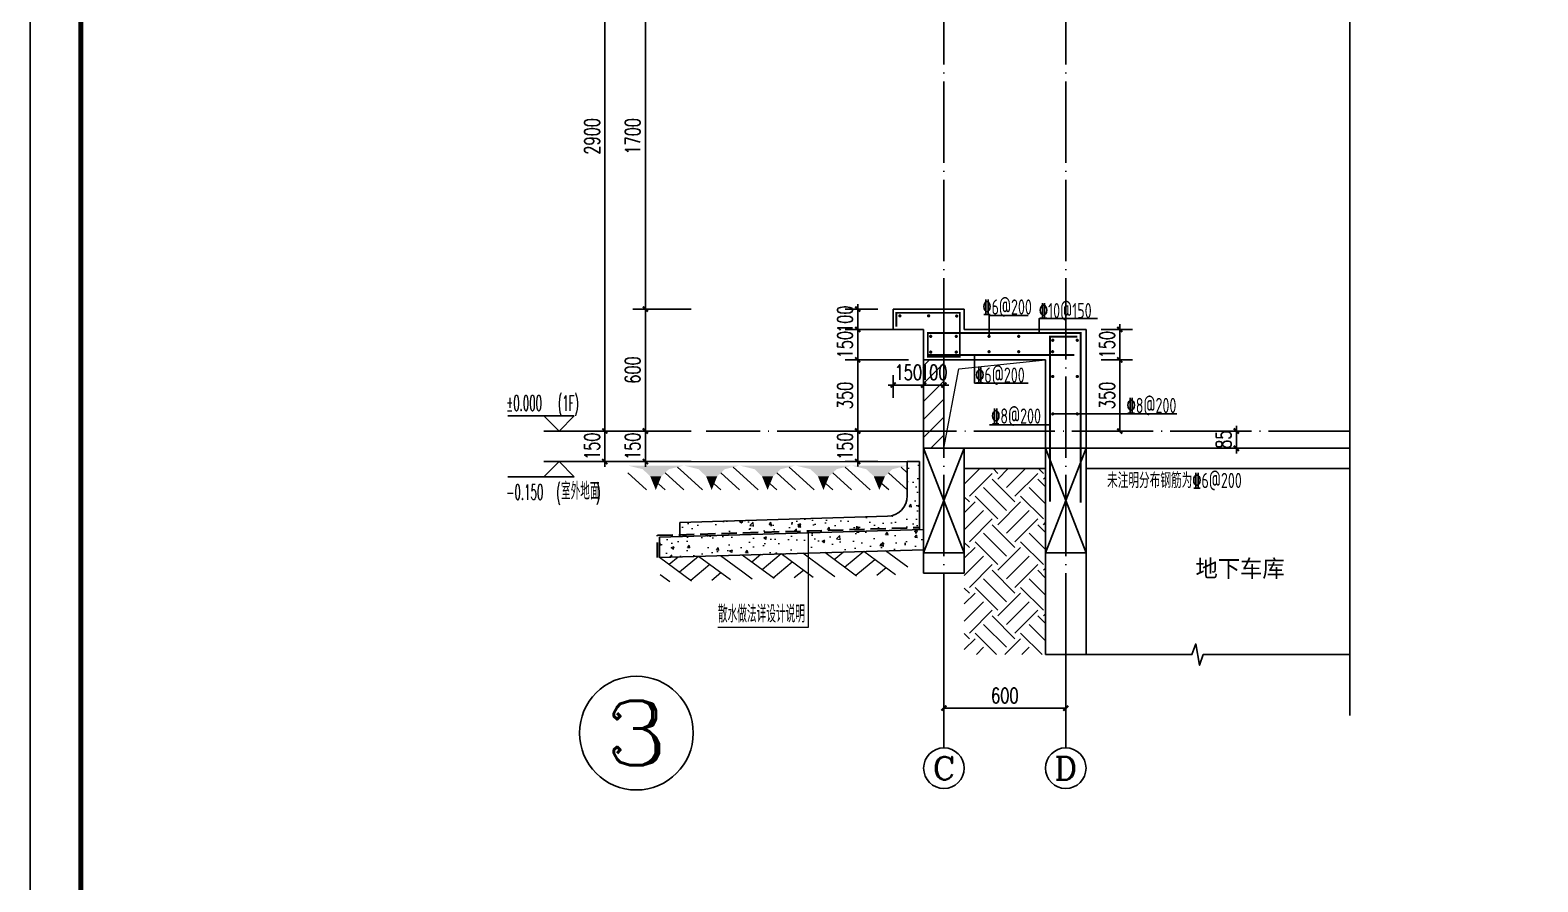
# Model space of a CAD drawing. Extents: x 393367 to 3005760, y 4998 to 826018.
# Drawn here: x 2828155 to 2835580, y 441424 to 445615 of the extents above; entities that cross this region are included whole.
import ezdxf
from ezdxf.enums import TextEntityAlignment as Align

# ---------------------------------------------------------------- set-up
doc = ezdxf.new("R2010")
doc.units = 0
doc.header["$LTSCALE"] = 1000
doc.linetypes.add('DASH', pattern=[0.35, 0.25, -0.1])
doc.linetypes.add('DOTE', pattern=[2.42, 2, -0.2, 0.02, -0.2])
doc.layers.get('0').update_dxf_attribs({"linetype": 'CONTINUOUS'})
doc.layers.get('Defpoints').update_dxf_attribs({"linetype": 'CONTINUOUS'})
for name, color, linetype in [('AXIS', 3, 'CONTINUOUS'), ('AXIS_TEXT', 7, 'CONTINUOUS'), ('COLUMN', 140, 'CONTINUOUS'), ('DIM_ELEV', 3, 'CONTINUOUS'), ('DIM_SYMB', 3, 'CONTINUOUS'), ('DOTE', 8, 'DOTE'), ('PUB_DIM', 3, 'CONTINUOUS'), ('PUB_HATCH', 8, 'CONTINUOUS'), ('PUB_TEXT', 7, 'CONTINUOUS'), ('S-大样-砼线', 7, 'CONTINUOUS'), ('S-引出线', 40, 'CONTINUOUS'), ('TEXT', 7, 'CONTINUOUS'), ('WALL', 130, 'CONTINUOUS'), ('图框', 7, 'CONTINUOUS')]:
    doc.layers.add(name, color=color, linetype=linetype)
for name, color, linetype, lineweight in [('REIN', 1, 'CONTINUOUS', 18), ('填充', 251, 'CONTINUOUS', 5), ('平面-排水沟', 86, 'CONTINUOUS', 15), ('立面-中轮廓线', 30, 'CONTINUOUS', 35), ('立面-洞口示意', 214, 'CONTINUOUS', 13), ('粉刷', 251, 'CONTINUOUS', 9)]:
    doc.layers.add(name, color=color, linetype=linetype, lineweight=lineweight)
doc.layers.add('yichutu', color=7, linetype='CONTINUOUS', true_color=0xffffff, plot=False)
doc.styles.add('_TCH_AXIS', font='COMPLEX', dxfattribs={"bigfont": 'GBCBIG'})
doc.styles.add('_TCH_DIM', font='simplex.shx', dxfattribs={"width": 0.65, "bigfont": 'gbcbig.shx'})
doc.styles.add('_TCH_DIM_T3', font='SIMPLEX', dxfattribs={"width": 0.705882, "bigfont": 'GBCBIG'})
doc.styles.add('COMPLEX', font='COMPLEX')
doc.styles.add('DIM_FONT_T3', font='SIMPLEX', dxfattribs={"width": 0.705882, "bigfont": 'GBCBIG'})
doc.styles.add('TSSD_Rein', font='Tssdeng.shx', dxfattribs={"width": 0.7, "bigfont": 'hztxt.shx'})
doc.dimstyles.new('_TCH_ARCH&&25', dxfattribs={"dimtxt": 74.375, "dimasz": 25, "dimexe": 62.5, "dimexo": 75, "dimgap": 25, "dimtad": 1, "dimdec": 0, "dimzin": 0, "dimdsep": 46, "dimtxsty": '_TCH_DIM_T3', "dimblk": 'ARCHTICK', "dimcen": 0.09, "dimclrt": 7, "dimazin": 2, "dimtfac": 1, "dimtdec": 0, "dimtix": 1, "dimtmove": 2, "dimatfit": 3, "dimfxl": 1, "dimtolj": 1, "dimtzin": 0, "dimarcsym": 0})
pattern_1 = [(50, (28072.99, 249033.25), (143.452037, -12.550427), [15, -165]), (355, (28072.99, 249033.25), (-27.750267, 150.438427), [12, -132]), (100.4514, (28084.94, 249032.2), (115.701876, 137.88791), [12.74804, -140.22842]), (46.1842, (28072.99, 249073.25), (213.44821, -33.1038), [22.5, -247.5]), (96.6356, (28090.77, 249070.5), (186.93254, 194.82357), [19.12206, -210.3426]), (351.1842, (28072.99, 249073.25), (186.93239, 194.82372), [18, -198]), (21, (28092.99, 249063.25), (119.38141, -80.52378), [15, -165]), (326, (28092.99, 249063.25), (48.663066, 145.03001), [12, -132]), (71.4514, (28102.93, 249056.54), (168.044526, 64.5061), [12.74804, -140.22842]), (37.5, (28072.986, 249033.25), (2.431971, 66.578771), [0, -130.4, 0, -134, 0, -132.5]), (7.5, (28072.986, 249033.25), (52.613907, 78.882342), [0, -76.4, 0, -127.4, 0, -50.5]), (327.5, (28028.386, 249033.25), (106.764487, -4.510974), [0, -50, 0, -156, 0, -207]), (317.5, (28008.39, 249033.25), (116.637234, 20.020996), [0, -65, 0, -103.6, 0, -147])]

# ---------------------------------------------------------------- blocks, each defined once
blk = doc.blocks.new('GFDDDDRG')
at = {"layer": '图框'}
blk.add_lwpolyline([(923310, -107437), (923310, -159999), (893610, -159999), (893610, -107437)], close=True, dxfattribs=at)
blk.add_lwpolyline([(923310, -107437), (923310, -159999), (893610, -159999), (893610, -107437)], close=True, dxfattribs=at)
at = {"layer": '图框', "const_width": 50}
blk.add_lwpolyline([(894110, -159499), (922810, -159499), (922810, -108687), (894110, -108687)], close=True, dxfattribs=at)
blk = doc.blocks.new('$LINEPAT$素土夯实')
at = {"color": 0}
for p, q in [((0, -210), (210, 0)), ((120, -300), (420, 0)), ((420, 0), (608, -188)), ((495, -300), (795, 0)), ((615, 0), (705, -90)), ((315, -105), (502, -293)), ((210, -210), (300, -300)), ((705, -300), (795, -210))]:
    blk.add_line(p, q, dxfattribs=at)
blk = doc.blocks.new('$LinePat$自然土壤')
at = {"color": 0}
for p, q in [((0, -90), (71, -19)), ((0, -300), (211, -89)), ((420, -300), (630, -90)), ((210, -300), (286, -224))]:
    blk.add_line(p, q, dxfattribs=at)
for points in [[(0, 0), (630, 0), (168, -45), (462, -45)], [(168, -45), (462, -45), (252, -132), (378, -132)], [(252, -132), (378, -132), (315, -300)]]:
    blk.add_solid(points, dxfattribs=at)
blk = doc.blocks.new('sanshui')
at = {"layer": '粉刷'}
h = blk.add_hatch(dxfattribs=at)
h.set_pattern_fill('混凝土', color=256, scale=20)
h.set_pattern_definition(pattern_1)
edge = h.paths.add_edge_path()
edge.add_line((346317.8, 427329.6), (346257.8, 427329.6))
edge.add_line((346257.8, 427329.6), (346257.8, 427160.3))
edge.add_arc((346157.8, 427160.3), 100, 271.71836, 360, ccw=False)
edge.add_line((346160.8, 427060.3), (345137.8, 427029.6))
edge.add_line((345137.8, 427029.6), (345137.8, 426969.6))
edge.add_line((345137.8, 426969.6), (346317.8, 427005))
edge.add_line((346317.8, 427005), (346317.8, 427329.6))
h = blk.add_hatch(dxfattribs=at)
h.set_pattern_fill('混凝土', color=256, scale=20)
h.set_pattern_definition(pattern_1)
h.paths.add_polyline_path([(346337.8, 426895.6), (346337.8, 426995.6), (345037.8, 426956.6), (345037.8, 426856.6)])
at = {"layer": 'COLUMN'}
for p, q in [((346257.8, 427329.6), (346317.8, 427329.6)), ((346257.8, 427160.3), (346257.8, 427329.6)), ((346317.8, 426995), (346317.8, 427329.6)), ((346160.8, 427060.3), (345137.8, 427029.6)), ((345137.8, 426959.6), (345137.8, 427029.6)), ((346338.1, 426995.6), (345037.8, 426956.6)), ((345037.8, 426856.6), (345037.8, 426956.6)), ((346338.1, 426895.6), (345037.8, 426856.6))]:
    blk.add_line(p, q, dxfattribs=at)
blk.add_arc((346157.8, 427160.3), 100, 271.71836, 0, dxfattribs=at)
at = {"layer": '立面-中轮廓线', "linetype": 'DASH', "ltscale": 0.3}
blk.add_lwpolyline([(345027.8, 426856.6), (345027.8, 426966.3), (346317.8, 427005)], dxfattribs=at)
at = {"layer": '粉刷'}
blk.add_line((344881.5, 427329.6), (346257.8, 427329.6), dxfattribs=at)
at = {"layer": '粉刷', "yscale": 0.4, "zscale": 0.4}
for name, p, xscale, rotation in [('$LinePat$自然土壤', (345156.8, 427309.6), -0.4369306507241237, 359.9999999999903), ('$LinePat$自然土壤', (345432, 427309.6), -0.4369306507241237, 359.9999999999903), ('$LinePat$自然土壤', (345707.3, 427309.6), -0.4369306507241237, 359.9999999999903), ('$LinePat$自然土壤', (345982.6, 427309.6), -0.4369306507241237, 359.9999999999903), ('$LinePat$自然土壤', (346257.8, 427309.6), -0.4369306507241237, 359.9999999999903), ('$LINEPAT$素土夯实', (345444.5, 426868.8), -0.5117605352322558, 1.718358001643932), ('$LINEPAT$素土夯实', (345851.2, 426881), -0.5117605352322558, 1.718358001643932), ('$LINEPAT$素土夯实', (346257.8, 426893.2), -0.5117605352322558, 1.718358001643932)]:
    blk.add_blockref(name, p, dxfattribs=dict(at, xscale=xscale, rotation=rotation))
blk = doc.blocks.new('_ArchTick')
at = {"color": 0, "linetype": 'ByBlock', "const_width": 0.4}
blk.add_lwpolyline([(-0.5, -0.5), (0.5, 0.5)], dxfattribs=at)
blk = doc.blocks.new('*D1153')
at = {"layer": 'Defpoints', "color": 0, "transparency": 16777216}
for p in [(2833929.1, 443642.7), (2834095, 443642.7), (2833929.1, 443557.7)]:
    blk.add_point(p, dxfattribs=at)
at = {"layer": 'PUB_DIM', "color": 0, "lineweight": -2, "transparency": 16777216}
for p, q in [((2834095, 443642.7), (2834095, 443667.7)), ((2834004.1, 443642.7), (2834157.5, 443642.7)), ((2834095, 443557.7), (2834095, 443642.7)), ((2834004.1, 443557.7), (2834157.5, 443557.7)), ((2834095, 443557.7), (2834095, 443532.7))]:
    blk.add_line(p, q, dxfattribs=at)
at = {"layer": 'PUB_DIM', "color": 0, "lineweight": -2, "transparency": 16777216, "xscale": 25, "yscale": 25, "zscale": 25}
for p, rotation in [((2834095, 443642.7), 270), ((2834095, 443557.7), 90)]:
    blk.add_blockref('_ArchTick', p, dxfattribs=dict(at, rotation=rotation))
at = {"layer": 'PUB_DIM', "color": 7, "transparency": 16777216, "insert": (2834032.8, 443600.2), "char_height": 74.38, "attachment_point": 5, "rotation": 90, "style": '_TCH_DIM_T3'}
blk.add_mtext('\\A1;85', dxfattribs=at)
blk = doc.blocks.new('*D1154')
at = {"layer": 'Defpoints', "color": 0}
for p in [(2832554.8, 443992.7), (2832654.8, 443992.7), (2832654.8, 443869)]:
    blk.add_point(p, dxfattribs=at)
at = {"layer": 'PUB_DIM', "color": 0, "lineweight": -2}
for p, q in [((2832554.8, 443869), (2832529.8, 443869)), ((2832554.8, 443917.7), (2832554.8, 443806.5)), ((2832554.8, 443869), (2832654.8, 443869)), ((2832654.8, 443917.7), (2832654.8, 443806.5)), ((2832654.8, 443869), (2832679.8, 443869))]:
    blk.add_line(p, q, dxfattribs=at)
at = {"layer": 'PUB_DIM', "color": 0, "lineweight": -2, "xscale": 25, "yscale": 25, "zscale": 25}
blk.add_blockref('_ArchTick', (2832554.8, 443869), dxfattribs=at)
at = {"layer": 'PUB_DIM', "color": 0, "lineweight": -2, "xscale": 25, "yscale": 25, "zscale": 25, "rotation": 180}
blk.add_blockref('_ArchTick', (2832654.8, 443869), dxfattribs=at)
at = {"layer": 'PUB_DIM', "color": 7, "insert": (2832604.8, 443931.2), "char_height": 74.38, "attachment_point": 5, "style": '_TCH_DIM_T3'}
blk.add_mtext('\\A1;100', dxfattribs=at)
blk = doc.blocks.new('*D1155')
at = {"layer": 'AXIS', "color": 0, "lineweight": -2, "transparency": 16777216}
for p, q in [((2832654.8, 442467.7), (2832654.8, 442216.2)), ((2833254.8, 442467.7), (2833254.8, 442216.2)), ((2832654.8, 442278.7), (2833254.8, 442278.7))]:
    blk.add_line(p, q, dxfattribs=at)
at = {"layer": 'Defpoints', "color": 0, "transparency": 16777216}
for p in [(2832654.8, 442542.7), (2833254.8, 442542.7), (2833254.8, 442278.7)]:
    blk.add_point(p, dxfattribs=at)
at = {"layer": 'AXIS', "color": 0, "lineweight": -2, "transparency": 16777216, "xscale": 25, "yscale": 25, "zscale": 25, "rotation": 180}
blk.add_blockref('_ArchTick', (2832654.8, 442278.7), dxfattribs=at)
at = {"layer": 'AXIS', "color": 0, "lineweight": -2, "transparency": 16777216, "xscale": 25, "yscale": 25, "zscale": 25}
blk.add_blockref('_ArchTick', (2833254.8, 442278.7), dxfattribs=at)
at = {"layer": 'AXIS', "color": 7, "transparency": 16777216, "insert": (2832954.8, 442340.9), "char_height": 74.38, "attachment_point": 5, "style": '_TCH_DIM_T3'}
blk.add_mtext('\\A1;600', dxfattribs=at)
blk = doc.blocks.new('*D1156')
at = {"layer": 'Defpoints', "color": 0, "transparency": 16777216}
for p in [(2832230.2, 444242.7), (2832404.8, 444242.7), (2832404.8, 444142.7)]:
    blk.add_point(p, dxfattribs=at)
at = {"layer": 'PUB_DIM', "color": 0, "lineweight": -2, "transparency": 16777216}
for p, q in [((2832329.8, 444242.7), (2832167.7, 444242.7)), ((2832230.2, 444242.7), (2832230.2, 444267.7)), ((2832230.2, 444142.7), (2832230.2, 444242.7)), ((2832329.8, 444142.7), (2832167.7, 444142.7)), ((2832230.2, 444142.7), (2832230.2, 444117.7))]:
    blk.add_line(p, q, dxfattribs=at)
at = {"layer": 'PUB_DIM', "color": 0, "lineweight": -2, "transparency": 16777216, "xscale": 25, "yscale": 25, "zscale": 25}
for p, rotation in [((2832230.2, 444242.7), 270), ((2832230.2, 444142.7), 90)]:
    blk.add_blockref('_ArchTick', p, dxfattribs=dict(at, rotation=rotation))
at = {"layer": 'PUB_DIM', "color": 7, "transparency": 16777216, "insert": (2832168.1, 444192.7), "char_height": 74.38, "attachment_point": 5, "rotation": 90, "style": '_TCH_DIM_T3'}
blk.add_mtext('\\A1;100', dxfattribs=at)
blk = doc.blocks.new('*D1157')
at = {"layer": 'Defpoints', "color": 0, "transparency": 16777216}
for p in [(2832230.2, 443642.7), (2832404.8, 443642.7), (2832404.8, 443492.7)]:
    blk.add_point(p, dxfattribs=at)
at = {"layer": 'PUB_DIM', "color": 0, "lineweight": -2, "transparency": 16777216}
for p, q in [((2832230.2, 443642.7), (2832230.2, 443667.7)), ((2832329.8, 443642.7), (2832167.7, 443642.7)), ((2832230.2, 443492.7), (2832230.2, 443642.7)), ((2832329.8, 443492.7), (2832167.7, 443492.7)), ((2832230.2, 443492.7), (2832230.2, 443467.7))]:
    blk.add_line(p, q, dxfattribs=at)
at = {"layer": 'PUB_DIM', "color": 0, "lineweight": -2, "transparency": 16777216, "xscale": 25, "yscale": 25, "zscale": 25}
for p, rotation in [((2832230.2, 443642.7), 270), ((2832230.2, 443492.7), 90)]:
    blk.add_blockref('_ArchTick', p, dxfattribs=dict(at, rotation=rotation))
at = {"layer": 'PUB_DIM', "color": 7, "transparency": 16777216, "insert": (2832168.1, 443567.7), "char_height": 74.38, "attachment_point": 5, "rotation": 90, "style": '_TCH_DIM_T3'}
blk.add_mtext('\\A1;150', dxfattribs=at)
blk = doc.blocks.new('*D1167')
at = {"layer": 'Defpoints', "color": 0, "transparency": 16777216}
for p in [(2831184.7, 443642.7), (2831484.7, 443642.7), (2831484.7, 443492.2)]:
    blk.add_point(p, dxfattribs=at)
at = {"layer": 'PUB_DIM', "color": 0, "lineweight": -2, "transparency": 16777216}
for p, q in [((2831184.7, 443642.7), (2831184.7, 443667.7)), ((2831409.7, 443642.7), (2831122.2, 443642.7)), ((2831184.7, 443492.2), (2831184.7, 443642.7)), ((2831409.7, 443492.2), (2831122.2, 443492.2)), ((2831184.7, 443492.2), (2831184.7, 443467.2))]:
    blk.add_line(p, q, dxfattribs=at)
at = {"layer": 'PUB_DIM', "color": 0, "lineweight": -2, "transparency": 16777216, "xscale": 25, "yscale": 25, "zscale": 25}
for p, rotation in [((2831184.7, 443642.7), 270), ((2831184.7, 443492.2), 90)]:
    blk.add_blockref('_ArchTick', p, dxfattribs=dict(at, rotation=rotation))
at = {"layer": 'PUB_DIM', "color": 7, "transparency": 16777216, "insert": (2831122.5, 443567.5), "char_height": 74.38, "attachment_point": 5, "rotation": 90, "style": '_TCH_DIM_T3'}
blk.add_mtext('\\A1;150', dxfattribs=at)
blk = doc.blocks.new('*D1168')
at = {"layer": 'Defpoints', "color": 0, "transparency": 16777216}
for p in [(2831184.7, 444242.7), (2831484.7, 444242.7), (2831484.7, 443642.7)]:
    blk.add_point(p, dxfattribs=at)
at = {"layer": 'PUB_DIM', "color": 0, "lineweight": -2, "transparency": 16777216}
for p, q in [((2831409.7, 444242.7), (2831122.2, 444242.7)), ((2831184.7, 443642.7), (2831184.7, 444242.7)), ((2831409.7, 443642.7), (2831122.2, 443642.7))]:
    blk.add_line(p, q, dxfattribs=at)
at = {"layer": 'PUB_DIM', "color": 0, "lineweight": -2, "transparency": 16777216, "xscale": 25, "yscale": 25, "zscale": 25}
for p, rotation in [((2831184.7, 444242.7), 90), ((2831184.7, 443642.7), 270)]:
    blk.add_blockref('_ArchTick', p, dxfattribs=dict(at, rotation=rotation))
at = {"layer": 'PUB_DIM', "color": 7, "transparency": 16777216, "insert": (2831122.5, 443942.7), "char_height": 74.38, "attachment_point": 5, "rotation": 90, "style": '_TCH_DIM_T3'}
blk.add_mtext('\\A1;600', dxfattribs=at)
blk = doc.blocks.new('*D1169')
at = {"layer": 'Defpoints', "color": 0, "transparency": 16777216}
for p in [(2831184.7, 445942.7), (2831484.7, 445942.7), (2831484.7, 444242.7)]:
    blk.add_point(p, dxfattribs=at)
at = {"layer": 'PUB_DIM', "color": 0, "lineweight": -2, "transparency": 16777216}
for p, q in [((2831409.7, 445942.7), (2831122.2, 445942.7)), ((2831184.7, 444242.7), (2831184.7, 445942.7)), ((2831409.7, 444242.7), (2831122.2, 444242.7))]:
    blk.add_line(p, q, dxfattribs=at)
at = {"layer": 'PUB_DIM', "color": 0, "lineweight": -2, "transparency": 16777216, "xscale": 25, "yscale": 25, "zscale": 25}
for p, rotation in [((2831184.7, 445942.7), 90), ((2831184.7, 444242.7), 270)]:
    blk.add_blockref('_ArchTick', p, dxfattribs=dict(at, rotation=rotation))
at = {"layer": 'PUB_DIM', "color": 7, "transparency": 16777216, "insert": (2831122.5, 445092.7), "char_height": 74.38, "attachment_point": 5, "rotation": 90, "style": '_TCH_DIM_T3'}
blk.add_mtext('\\A1;1700', dxfattribs=at)
blk = doc.blocks.new('*D1187')
at = {"layer": 'Defpoints', "color": 0, "transparency": 16777216}
for p in [(2830984.7, 443642.7), (2831484.7, 443642.7), (2831484.7, 443492.2)]:
    blk.add_point(p, dxfattribs=at)
at = {"layer": 'PUB_DIM', "color": 0, "lineweight": -2, "transparency": 16777216}
for p, q in [((2830984.7, 443642.7), (2830984.7, 443667.7)), ((2831409.7, 443642.7), (2830922.2, 443642.7)), ((2830984.7, 443492.2), (2830984.7, 443642.7)), ((2831409.7, 443492.2), (2830922.2, 443492.2)), ((2830984.7, 443492.2), (2830984.7, 443467.2))]:
    blk.add_line(p, q, dxfattribs=at)
at = {"layer": 'PUB_DIM', "color": 0, "lineweight": -2, "transparency": 16777216, "xscale": 25, "yscale": 25, "zscale": 25}
for p, rotation in [((2830984.7, 443642.7), 270), ((2830984.7, 443492.2), 90)]:
    blk.add_blockref('_ArchTick', p, dxfattribs=dict(at, rotation=rotation))
at = {"layer": 'PUB_DIM', "color": 7, "transparency": 16777216, "insert": (2830922.5, 443567.5), "char_height": 74.38, "attachment_point": 5, "rotation": 90, "style": '_TCH_DIM_T3'}
blk.add_mtext('\\A1;150', dxfattribs=at)
blk = doc.blocks.new('*D1188')
at = {"layer": 'Defpoints', "color": 0, "transparency": 16777216}
for p in [(2830984.7, 446542.7), (2831484.7, 446542.7), (2831484.7, 443642.7)]:
    blk.add_point(p, dxfattribs=at)
at = {"layer": 'PUB_DIM', "color": 0, "lineweight": -2, "transparency": 16777216}
for p, q in [((2831409.7, 446542.7), (2830922.2, 446542.7)), ((2830984.7, 443642.7), (2830984.7, 446542.7)), ((2831409.7, 443642.7), (2830922.2, 443642.7))]:
    blk.add_line(p, q, dxfattribs=at)
at = {"layer": 'PUB_DIM', "color": 0, "lineweight": -2, "transparency": 16777216, "xscale": 25, "yscale": 25, "zscale": 25}
for p, rotation in [((2830984.7, 446542.7), 90), ((2830984.7, 443642.7), 270)]:
    blk.add_blockref('_ArchTick', p, dxfattribs=dict(at, rotation=rotation))
at = {"layer": 'PUB_DIM', "color": 7, "transparency": 16777216, "insert": (2830922.5, 445092.7), "char_height": 74.38, "attachment_point": 5, "rotation": 90, "style": '_TCH_DIM_T3'}
blk.add_mtext('\\A1;2900', dxfattribs=at)
blk = doc.blocks.new('_axiso')
blk.add_circle((0, 0), 0.5)
at = {"layer": 'AXIS_TEXT', "style": 'COMPLEX', "width": 1.041667}
blk.add_attdef('A', text='', height=0.56, dxfattribs=at).set_placement((-0.25, -0.28), (0.25, -0.28), align=Align.FIT)
blk = doc.blocks.new('*D2849')
at = {"layer": 'Defpoints', "color": 0}
for p in [(2833354.8, 443992.7), (2833520.8, 443992.7), (2833354.8, 443642.7)]:
    blk.add_point(p, dxfattribs=at)
at = {"layer": 'PUB_DIM', "color": 0, "lineweight": -2}
for p, q in [((2833429.8, 443992.7), (2833583.3, 443992.7)), ((2833520.8, 443642.7), (2833520.8, 443992.7)), ((2833429.8, 443642.7), (2833583.3, 443642.7))]:
    blk.add_line(p, q, dxfattribs=at)
at = {"layer": 'PUB_DIM', "color": 0, "lineweight": -2, "xscale": 25, "yscale": 25, "zscale": 25}
for p, rotation in [((2833520.8, 443992.7), 90), ((2833520.8, 443642.7), 270)]:
    blk.add_blockref('_ArchTick', p, dxfattribs=dict(at, rotation=rotation))
at = {"layer": 'PUB_DIM', "color": 7, "insert": (2833458.6, 443817.7), "char_height": 74.38, "attachment_point": 5, "rotation": 90, "style": '_TCH_DIM_T3'}
blk.add_mtext('\\A1;350', dxfattribs=at)
blk = doc.blocks.new('*D2850')
at = {"layer": 'Defpoints', "color": 0}
for p in [(2833354.8, 444142.7), (2833354.8, 443992.7), (2833520.8, 443992.7)]:
    blk.add_point(p, dxfattribs=at)
at = {"layer": 'PUB_DIM', "color": 0, "lineweight": -2}
for p, q in [((2833520.8, 444142.7), (2833520.8, 444167.7)), ((2833429.8, 444142.7), (2833583.3, 444142.7)), ((2833520.8, 444142.7), (2833520.8, 443992.7)), ((2833429.8, 443992.7), (2833583.3, 443992.7)), ((2833520.8, 443992.7), (2833520.8, 443967.7))]:
    blk.add_line(p, q, dxfattribs=at)
at = {"layer": 'PUB_DIM', "color": 0, "lineweight": -2, "xscale": 25, "yscale": 25, "zscale": 25}
for p, rotation in [((2833520.8, 444142.7), 270), ((2833520.8, 443992.7), 90)]:
    blk.add_blockref('_ArchTick', p, dxfattribs=dict(at, rotation=rotation))
at = {"layer": 'PUB_DIM', "color": 7, "insert": (2833458.6, 444067.7), "char_height": 74.38, "attachment_point": 5, "rotation": 90, "style": '_TCH_DIM_T3'}
blk.add_mtext('\\A1;150', dxfattribs=at)
blk = doc.blocks.new('*D3435')
at = {"layer": 'Defpoints', "color": 0}
for p in [(2832404.8, 443992.7), (2832554.8, 443992.7), (2832554.8, 443869)]:
    blk.add_point(p, dxfattribs=at)
at = {"layer": 'PUB_DIM', "color": 0, "lineweight": -2}
for p, q in [((2832404.8, 443869), (2832379.8, 443869)), ((2832404.8, 443917.7), (2832404.8, 443806.5)), ((2832404.8, 443869), (2832554.8, 443869)), ((2832554.8, 443917.7), (2832554.8, 443806.5)), ((2832554.8, 443869), (2832579.8, 443869))]:
    blk.add_line(p, q, dxfattribs=at)
at = {"layer": 'PUB_DIM', "color": 0, "lineweight": -2, "xscale": 25, "yscale": 25, "zscale": 25}
blk.add_blockref('_ArchTick', (2832404.8, 443869), dxfattribs=at)
at = {"layer": 'PUB_DIM', "color": 0, "lineweight": -2, "xscale": 25, "yscale": 25, "zscale": 25, "rotation": 180}
blk.add_blockref('_ArchTick', (2832554.8, 443869), dxfattribs=at)
at = {"layer": 'PUB_DIM', "color": 7, "insert": (2832479.8, 443931.2), "char_height": 74.38, "attachment_point": 5, "style": '_TCH_DIM_T3'}
blk.add_mtext('\\A1;150', dxfattribs=at)
blk = doc.blocks.new('*D3436')
at = {"layer": 'Defpoints', "color": 0}
for p in [(2832554.8, 444142.7), (2832230.2, 443992.7), (2832554.8, 443992.7)]:
    blk.add_point(p, dxfattribs=at)
at = {"layer": 'PUB_DIM', "color": 0, "lineweight": -2}
for p, q in [((2832230.2, 444142.7), (2832230.2, 444167.7)), ((2832479.8, 444142.7), (2832167.7, 444142.7)), ((2832230.2, 444142.7), (2832230.2, 443992.7)), ((2832479.8, 443992.7), (2832167.7, 443992.7)), ((2832230.2, 443992.7), (2832230.2, 443967.7))]:
    blk.add_line(p, q, dxfattribs=at)
at = {"layer": 'PUB_DIM', "color": 0, "lineweight": -2, "xscale": 25, "yscale": 25, "zscale": 25}
for p, rotation in [((2832230.2, 444142.7), 270), ((2832230.2, 443992.7), 90)]:
    blk.add_blockref('_ArchTick', p, dxfattribs=dict(at, rotation=rotation))
at = {"layer": 'PUB_DIM', "color": 7, "insert": (2832168.1, 444067.7), "char_height": 74.38, "attachment_point": 5, "rotation": 90, "style": '_TCH_DIM_T3'}
blk.add_mtext('\\A1;150', dxfattribs=at)
blk = doc.blocks.new('*D3434')
at = {"layer": 'Defpoints', "color": 0}
for p in [(2832230.2, 443992.7), (2832254.8, 443992.7), (2832254.8, 443642.7)]:
    blk.add_point(p, dxfattribs=at)
at = {"layer": 'PUB_DIM', "color": 0, "lineweight": -2}
for p, q in [((2832179.8, 443992.7), (2832167.7, 443992.7)), ((2832230.2, 443642.7), (2832230.2, 443992.7)), ((2832179.8, 443642.7), (2832167.7, 443642.7))]:
    blk.add_line(p, q, dxfattribs=at)
at = {"layer": 'PUB_DIM', "color": 0, "lineweight": -2, "xscale": 25, "yscale": 25, "zscale": 25}
for p, rotation in [((2832230.2, 443992.7), 90), ((2832230.2, 443642.7), 270)]:
    blk.add_blockref('_ArchTick', p, dxfattribs=dict(at, rotation=rotation))
at = {"layer": 'PUB_DIM', "color": 7, "insert": (2832168.1, 443817.7), "char_height": 74.38, "attachment_point": 5, "rotation": 90, "style": '_TCH_DIM_T3'}
blk.add_mtext('\\A1;350', dxfattribs=at)
blk = doc.blocks.new('yct-525-297-26250-14850-50-3002')
at = {"layer": 'yichutu', "color": 7, "true_color": 0xffffff}
blk.add_lwpolyline([(0, 0), (0, 14850), (26250, 14850), (26250, 0)], close=True, dxfattribs=at)

msp = doc.modelspace()

# ---------------------------------------------------------------- hatches: boundary and pattern name
at = {"layer": 'PUB_HATCH'}
h = msp.add_hatch(dxfattribs=at)
h.set_pattern_fill('普通砖', color=256, scale=25, style=0)
h.set_pattern_definition([(45, (2411524.25, 612130.613), (-44.1941915, 44.1941915), [])])
h.paths.add_polyline_path([(2832654.84856, 443992.70355), (2832554.84856, 443992.70355), (2832554.84855, 443557.70355), (2832654.84855, 443557.70355)])
at = {"layer": '填充'}
h = msp.add_hatch(dxfattribs=at)
h.set_pattern_fill('EARTH', color=250, scale=50, angle=45, style=0)
h.set_pattern_definition([(45, (1717656.58, -12650.67), (0, 224.506403), [158.75, -158.75]), (45, (1717614.48, -12608.57), (0, 224.506403), [158.75, -158.75]), (45, (1717572.39, -12566.48), (0, 224.506403), [158.75, -158.75]), (135, (1717572.39, -12538.42), (-224.506403, 0), [158.75, -158.75]), (135, (1717614.48, -12496.32), (-224.506403, 0), [158.75, -158.75]), (135, (1717656.58, -12454.23), (-224.506403, 0), [158.75, -158.75])])
h.paths.add_polyline_path([(2833154.84855, 442542.70126), (2833154.84855, 443457.70941), (2832754.84855, 443457.69769), (2832754.84855, 442542.70126)])

# ---------------------------------------------------------------- linework, layer by layer
at = {"layer": 'AXIS'}
for p, q in [((2832654.81807, 442542.70126), (2832654.81807, 442083.30946)), ((2833254.81807, 442542.70126), (2833254.81807, 442083.30946))]:
    msp.add_line(p, q, dxfattribs=at)
at = {"layer": 'AXIS', "color": 6}
msp.add_circle((2831140.23713, 442156.12514), 280, dxfattribs=at)
at = {"layer": 'DIM_ELEV'}
for p, q in [((2830834.65439, 443717.70355), (2830506.65439, 443717.70355)), ((2830759.65439, 443642.70355), (2830684.65439, 443717.70355)), ((2830759.65439, 443642.70355), (2830834.65439, 443717.70355)), ((2831184.65439, 443642.70355), (2830684.65439, 443642.70355)), ((2830759.65439, 443492.2331), (2830684.65439, 443417.2331)), ((2831184.65439, 443492.2331), (2830684.65439, 443492.2331)), ((2830759.65439, 443492.2331), (2830834.65439, 443417.2331)), ((2830834.65439, 443417.2331), (2830506.65439, 443417.2331))]:
    msp.add_line(p, q, dxfattribs=at)
at = {"layer": 'DIM_SYMB'}
for points in [[(2834653.37347, 461562.70355), (2834653.37347, 451930.82741), (2834705.87347, 451911.71897), (2834600.87347, 451893.20464), (2834653.37347, 451874.57741), (2834653.37347, 442242.70126)], [(2833154.84855, 442542.70126), (2833875.98601, 442542.70126), (2833895.09445, 442595.20126), (2833913.60878, 442490.20126), (2833932.23601, 442542.70126), (2834653.37347, 442542.70126)]]:
    msp.add_lwpolyline(points, dxfattribs=at)
at = {"layer": 'DOTE', "linetype": 'DOTE', "ltscale": 0.2}
for p, q in [((2832654.84855, 442542.70126), (2832654.84855, 462142.70355)), ((2833254.84855, 442542.70126), (2833254.84855, 462142.70355)), ((2834653.37347, 443642.70355), (2831484.65439, 443642.70355))]:
    msp.add_line(p, q, dxfattribs=at)
at = {"layer": 'REIN', "const_width": 9}
msp.add_lwpolyline([(2832420.70899, 444156.7568), (2832420.70899, 444223.96128), (2832732.77046, 444223.96128), (2832732.77046, 444007.91944), (2832575.4673, 444007.91944), (2832575.4673, 444125.18547), (2833328.10487, 444125.18547), (2833328.10487, 443290.17593)], dxfattribs=at)
at = {"layer": 'REIN', "const_width": 8}
for points in [[(2832433.9495, 444209.33029, 1), (2832441.9495, 444209.33029, 1)], [(2832575.50644, 444209.33029, 1), (2832583.50644, 444209.33029, 1)], [(2832713.72327, 444208.40715, 1), (2832721.72327, 444208.40715, 1)], [(2832585.68582, 444108.46202, 1), (2832593.68582, 444108.46202, 1)], [(2832711.65559, 444108.46202, 1), (2832719.65559, 444108.46202, 1)], [(2832873.09412, 444108.46202, 1), (2832881.09412, 444108.46202, 1)], [(2833019.10454, 444108.46202, 1), (2833027.10454, 444108.46202, 1)], [(2833186.74613, 444089.26074, 1), (2833194.74613, 444089.26074, 1)], [(2833307.46716, 444089.26074, 1), (2833315.46716, 444089.26074, 1)], [(2832585.68876, 444031.06036, 1), (2832593.68876, 444031.06036, 1)], [(2832711.65853, 444031.06036, 1), (2832719.65853, 444031.06036, 1)], [(2832873.09706, 444032.88317, 1), (2832881.09706, 444032.88317, 1)], [(2833019.10748, 444032.88317, 1), (2833027.10748, 444032.88317, 1)], [(2833186.16295, 444032.88317, 1), (2833194.16295, 444032.88317, 1)], [(2833186.74613, 443910.91038, 1), (2833194.74613, 443910.91038, 1)], [(2833307.46716, 443910.91038, 1), (2833315.46716, 443910.91038, 1)], [(2833186.74613, 443726.77502, 1), (2833194.74613, 443726.77502, 1)], [(2833307.46716, 443726.77502, 1), (2833315.46716, 443726.77502, 1)]]:
    msp.add_lwpolyline(points, format="xyb", close=True, dxfattribs=at)
at = {"layer": 'REIN'}
for points in [[(2833177.00477, 443295.7763, 9, 9, 0), (2833177.00477, 444106.90732, 9, 9, 0), (2833311.72244, 444106.90732, 9, 9, 0)], [(2832575.47025, 444016.91732, 9, 9, 0), (2833297.09533, 444016.91732, 9, 9, 0)]]:
    msp.add_lwpolyline(points, format="xyseb", dxfattribs=at)
at = {"layer": 'S-大样-砼线'}
for p, q in [((2832554.84855, 443557.71105), (2832754.84855, 443042.71106)), ((2832754.8515, 443557.71105), (2832554.8515, 443042.71106)), ((2833154.84561, 443557.71105), (2833354.8456, 443042.71106)), ((2833354.84855, 443557.71105), (2833154.84855, 443042.71106))]:
    msp.add_line(p, q, dxfattribs=at)
for points in [[(2832754.84856, 443557.71105), (2832554.84855, 443557.71105), (2832554.84855, 443042.71106), (2832754.84856, 443042.71106)], [(2833354.84561, 443557.71105), (2833154.84561, 443557.71105), (2833154.84561, 443042.71106), (2833354.84561, 443042.71106)]]:
    msp.add_lwpolyline(points, close=True, dxfattribs=at)
at = {"layer": 'S-引出线'}
for p, q in [((2832877.09412, 444108.46202), (2832877.09412, 444211.65277)), ((2832877.09412, 444211.65277), (2833069.32606, 444211.65277)), ((2832805.99494, 444016.91732), (2832805.99494, 443878.83715)), ((2832805.99494, 443878.83715), (2833069.32606, 443878.83715)), ((2833190.74613, 443726.77502), (2833802.5592, 443726.77502)), ((2832879.7352, 443673.7092), (2833177.00477, 443673.7092))]:
    msp.add_line(p, q, dxfattribs=at)
msp.add_lwpolyline([(2833123.7221, 444125.18547), (2833123.7221, 444196.02096), (2833410.57671, 444196.02096)], dxfattribs=at)
at = {"layer": 'WALL'}
for p, q in [((2832754.84856, 444242.70355), (2832404.84856, 444242.70355)), ((2832404.84856, 444142.70355), (2832404.84856, 444242.70355)), ((2832754.84856, 444142.70355), (2832754.84856, 444242.70355)), ((2832554.84856, 444142.70355), (2832404.84856, 444142.70355)), ((2832554.84856, 443992.70355), (2832554.84856, 444142.70355)), ((2833354.84856, 444142.70355), (2832754.84856, 444142.70355)), ((2833354.84855, 443557.70355), (2833354.84856, 444142.70355)), ((2832554.84855, 443557.70355), (2832554.84856, 443992.70355)), ((2832661.53293, 443992.70355), (2832554.84856, 443992.70355)), ((2832554.84856, 443992.70355), (2832654.84856, 443992.70355)), ((2832654.84855, 443557.70355), (2832654.84856, 443992.70355)), ((2833154.84856, 443992.70355), (2832661.53293, 443992.70355)), ((2833154.84855, 443557.70355), (2833154.84856, 443992.70355)), ((2832554.84855, 442942.70126), (2832554.84855, 443557.70355)), ((2833154.84855, 443557.70355), (2832554.84855, 443557.70355)), ((2834653.37347, 443557.70355), (2833354.84855, 443557.70355)), ((2834653.37347, 443457.70355), (2834653.37347, 443557.70355)), ((2832754.84855, 442942.70126), (2832754.84855, 443457.70355)), ((2833154.84855, 443457.70355), (2832754.84855, 443457.70355)), ((2833154.84855, 442542.70126), (2833154.84855, 443457.70355)), ((2833354.84855, 442542.70126), (2833354.84855, 443457.70355)), ((2834653.37347, 443457.70355), (2833354.84855, 443457.70355)), ((2832554.84855, 442942.70126), (2832754.84855, 442942.70126)), ((2833154.84855, 442542.70126), (2833354.84855, 442542.70126))]:
    msp.add_line(p, q, dxfattribs=at)
at = {"layer": '平面-排水沟'}
for p, q in [((2831985.83222, 443143.11057), (2831985.83222, 442675.26952)), ((2831985.83222, 442675.26952), (2831541.70048, 442675.26952))]:
    msp.add_line(p, q, dxfattribs=at)
at = {"layer": '平面-排水沟', "const_width": 6.66667}
msp.add_lwpolyline([(2831985.83222, 443146.4439, 1), (2831985.83222, 443139.77723, 1)], format="xyb", close=True, dxfattribs=at)
at = {"layer": '立面-洞口示意'}
msp.add_lwpolyline([(2832654.84855, 443557.72075), (2832729.00368, 443949.225), (2833154.84856, 443992.70355)], dxfattribs=at)

# ---------------------------------------------------------------- block references
at = {"xscale": 0.5, "yscale": 0.5, "zscale": 0.5}
msp.add_blockref('GFDDDDRG', (2381349.86148, 518369.20917), dxfattribs=at)
msp.add_blockref('sanshui', (2486216.7234, 16163.07213))
at = {"layer": 'AXIS'}
ref = msp.add_blockref('_axiso', (2832654.81807, 441983.30946), dxfattribs=dict(at, xscale=200, yscale=200, zscale=200))
ref.add_attrib('A', 'C', dxfattribs={"layer": 'AXIS_TEXT', "height": 113.13708, "style": '_TCH_AXIS', "width": 1.4}).set_placement((2832598.24953, 441926.74091), (2832711.38662, 441926.74091), align=Align.FIT)
ref = msp.add_blockref('_axiso', (2833254.81807, 441983.30946), dxfattribs=dict(at, xscale=200, yscale=200, zscale=200))
ref.add_attrib('A', 'D', dxfattribs={"layer": 'AXIS_TEXT', "height": 113.13708, "style": '_TCH_AXIS', "width": 1.235294}).set_placement((2833198.24953, 441926.74091), (2833311.38662, 441926.74091), align=Align.FIT)
at = {"layer": 'yichutu', "rotation": 270}
msp.add_blockref('yct-525-297-26250-14850-50-3002', (2828154.75106, 464650.72831), dxfattribs=at)

# ---------------------------------------------------------------- texts
at = {"layer": 'AXIS_TEXT', "color": 6, "style": '_TCH_AXIS', "width": 1.5}
msp.add_text('3', height=316.78384, dxfattribs=at).set_placement((2830981.84521, 441997.73322), (2831298.62905, 441997.73322), align=Align.FIT)
at = {"layer": 'PUB_TEXT'}
for s, height, style, width, p in [('%%P0.000', 74.375, '_TCH_DIM', 0.494118, (2830499.15439, 443742.72855)), ('(1F)', 74.375, '_TCH_DIM', 0.494118, (2830753.02939, 443742.72855)), ('-0.150', 74.375, '_TCH_DIM', 0.494118, (2830499.15439, 443304.7081)), ('(', 74.375, '_TCH_DIM', 0.494118, (2830744.97939, 443304.7081)), ('室外地面', 84.397163, '_TCH_DIM', 0.7, (2830769.47939, 443304.7081)), (')', 74.375, '_TCH_DIM', 0.494118, (2830941.50067, 443304.7081)), ('散水做法详设计说明', 84.397163, 'DIM_FONT_T3', 0.705882, (2831541.70048, 442700.29452))]:
    msp.add_text(s, height=height, dxfattribs=dict(at, style=style, width=width)).set_placement(p)
msp.add_text('地下车库', height=84.397163, dxfattribs=at).set_placement((2833893.86867, 442924.11946))
at = {"layer": 'TEXT', "style": 'TSSD_Rein', "width": 0.7}
for s, p in [('%%1326@200', (2832844.4741, 444215.58869)), ('%%13210@150', (2833122.67449, 444197.56107)), ('%%1326@200', (2832809.18153, 443880.25418)), ('%%1328@200', (2833554.50268, 443730.88379)), ('%%1328@200', (2832887.75359, 443678.74111)), ('未注明分布钢筋为%%1326@200', (2833458.23641, 443361.7378))]:
    msp.add_text(s, height=75, rotation=0.000000187, dxfattribs=at).set_placement(p)

# ---------------------------------------------------------------- dimensions: what is measured, and where the dimension line sits
at = {"layer": 'AXIS'}
dim = msp.add_aligned_dim(p1=(2832654.84855, 442542.70126), p2=(2833254.84855, 442542.70126), distance=-264.03366, dimstyle='_TCH_ARCH&&25', dxfattribs=at)
dim.commit()
dim.dimension.update_dxf_attribs({"geometry": '*D1155', "text_midpoint": (2832954.84855, 442340.8551)})
at = {"layer": 'PUB_DIM'}
for p1, p2, distance, picture, middle in [((2831484.65439, 443642.70355), (2831484.65439, 446542.70355), 500, '*D1188', (2830922.46689, 445092.70355)), ((2831484.65439, 444242.70355), (2831484.65439, 445942.70355), 300, '*D1169', (2831122.46689, 445092.70355)), ((2831484.65439, 443642.70355), (2831484.65439, 444242.70355), 300, '*D1168', (2831122.46689, 443942.70355)), ((2832404.84856, 444142.70355), (2832404.84856, 444242.70355), 174.61077, '*D1156', (2832168.05029, 444192.70355)), ((2832404.84856, 443992.7033), (2832554.84856, 443992.7033), -123.71069, '*D3435', (2832479.84856, 443931.18011)), ((2832554.84856, 443992.70355), (2832654.84855, 443992.70355), -123.71069, '*D1154', (2832604.84855, 443931.18036)), ((2833354.84561, 443642.70348), (2833354.84561, 443992.70348), -165.95989, '*D2849', (2833458.618, 443817.70348)), ((2831484.65439, 443492.2331), (2831484.65439, 443642.70355), 500, '*D1187', (2830922.46689, 443567.46833)), ((2831484.65439, 443492.2331), (2831484.65439, 443642.70355), 300, '*D1167', (2831122.46689, 443567.46833)), ((2832404.84856, 443492.70355), (2832404.84856, 443642.70355), 174.61077, '*D1157', (2832168.05029, 443567.70355)), ((2833929.07744, 443557.70355), (2833929.07744, 443642.70355), -165.95989, '*D1153', (2834032.84982, 443600.20355))]:
    dim = msp.add_aligned_dim(p1=p1, p2=p2, distance=distance, dimstyle='_TCH_ARCH&&25', dxfattribs=at)
    dim.commit()
    dim.dimension.update_dxf_attribs({"geometry": picture, "text_midpoint": middle})
for base, p1, p2, picture, middle in [((2832230.23779, 443992.7033), (2832554.84856, 444142.7033), (2832554.84856, 443992.7033), '*D3436', (2832168.05029, 444067.7033)), ((2833520.8055, 443992.70348), (2833354.84561, 444142.70348), (2833354.84561, 443992.70348), '*D2850', (2833458.618, 444067.70348)), ((2832230.23779, 443992.7033), (2832254.84856, 443642.7033), (2832254.84856, 443992.7033), '*D3434', (2832168.05029, 443817.7033))]:
    dim = msp.add_linear_dim(base=base, p1=p1, p2=p2, angle=90, dimstyle='_TCH_ARCH&&25', dxfattribs=at)
    dim.commit()
    dim.dimension.update_dxf_attribs({"geometry": picture, "text_midpoint": middle})

doc.saveas('drawing.dxf')
